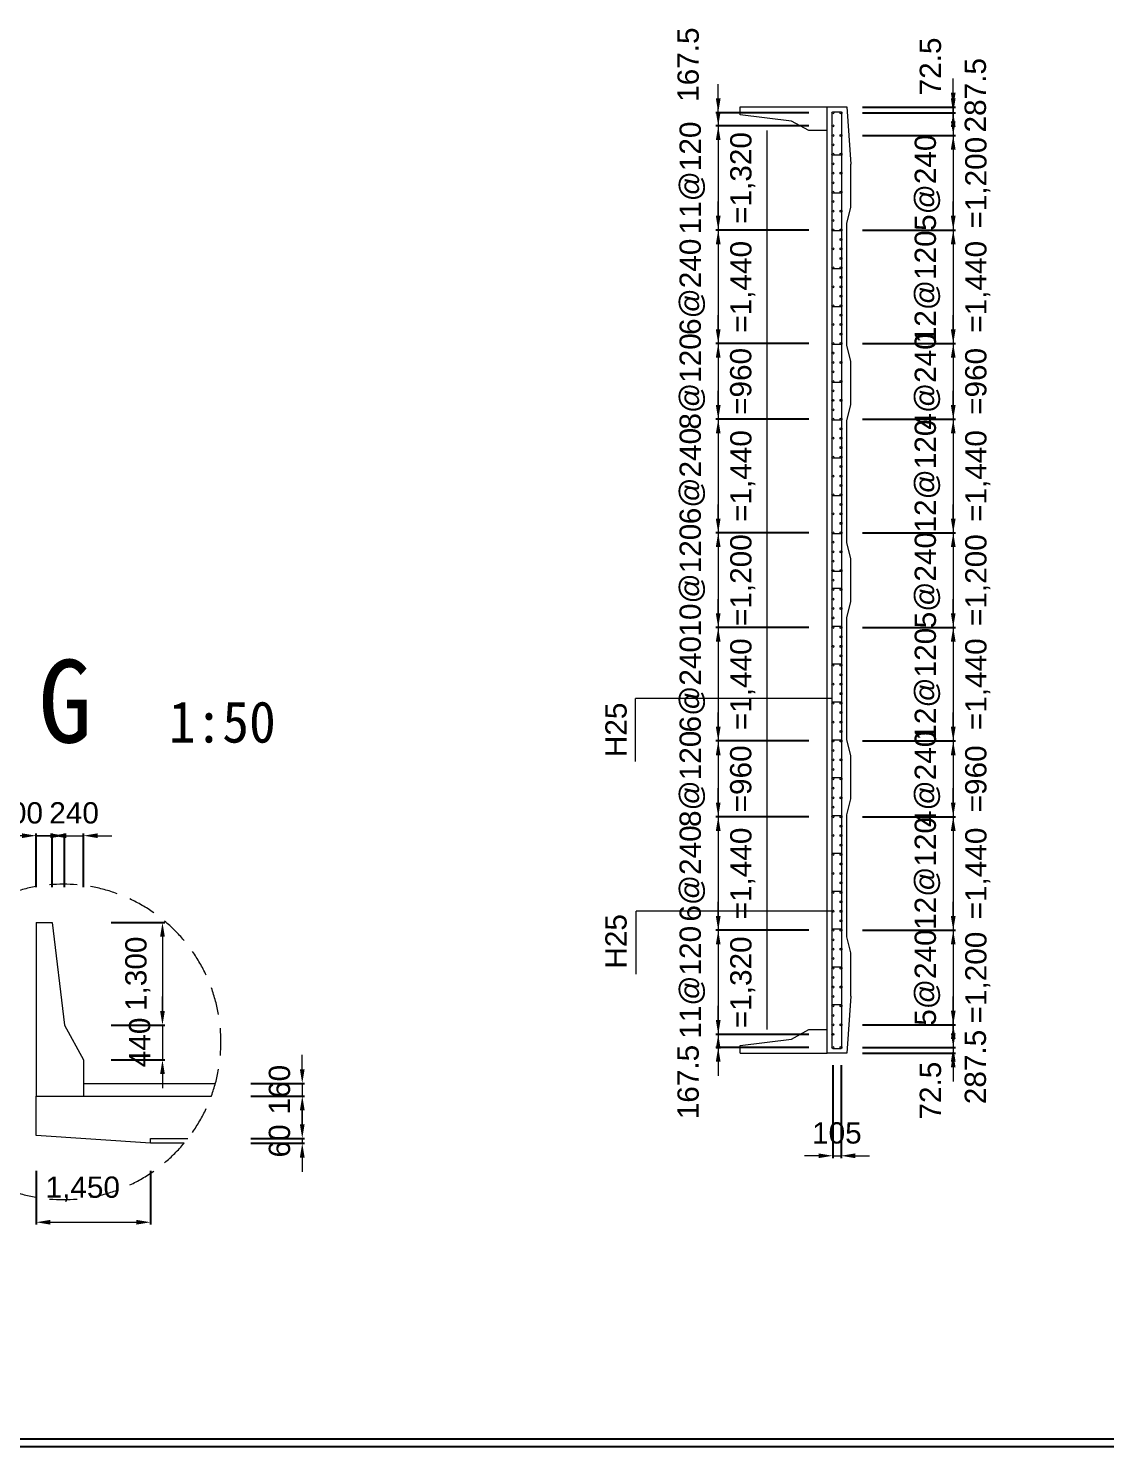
# Model space of a CAD drawing. Header units: metres. Extents: x 674733 to 752233, y -201459 to -147459.
# Drawn here: x 699027 to 712691, y -201459 to -183473 of the extents above; entities that cross this region are included whole.
import ezdxf
from ezdxf.enums import TextEntityAlignment as Align

# ---------------------------------------------------------------- set-up
doc = ezdxf.new("R2010")
doc.units = ezdxf.units.M
doc.header["$MEASUREMENT"] = 0
doc.layers.get('Defpoints').update_dxf_attribs({"lineweight": 0})
for name, color, linetype, lineweight in [('A-DIM01', 1, 'Continuous', 0), ('Concrete', 4, 'Continuous', 0), ('Dimension Line', 2, 'Continuous', 0), ('L3', 6, 'Continuous', 0), ('Steel Girder', 6, 'Continuous', 0), ('Text', 3, 'Continuous', 0)]:
    doc.layers.add(name, color=color, linetype=linetype, lineweight=lineweight)
doc.styles.get("Standard").update_dxf_attribs({"font": '', "height": 5})
doc.styles.add('style2', font='arial.ttf')
doc.styles.add('돋움', font='')
doc.styles.get('Standard').set_extended_font_data('GulimChe')
doc.styles.get('돋움').set_extended_font_data('Dotum')
doc.dimstyles.new('DIM01', dxfattribs={"dimtxt": 3.5, "dimasz": 0.8, "dimexe": 2, "dimexo": 10, "dimgap": 1.25, "dimtad": 1, "dimdec": 0, "dimzin": 0, "dimtxsty": '돋움', "dimcen": 0.09, "dimclrd": 1, "dimclre": 1, "dimclrt": 256, "dimadec": 0, "dimazin": 0, "dimtfac": 0.072, "dimtdec": 0, "dimtix": 1, "dimtmove": 2, "dimatfit": 3, "dimfxl": 1, "dimtolj": 1, "dimtzin": 0, "dimlwd": -1, "dimarcsym": 0})

# ---------------------------------------------------------------- blocks, each defined once
blk = doc.blocks.new('*U125')
at = {"layer": 'Dimension Line'}
for start, end in [(90, 95), (85, 90), (115, 120), (105, 110), (100, 105), (75, 80), (70, 75), (60, 65), (120, 125), (55, 60), (130, 135), (45, 50), (135, 140), (40, 45), (145, 150), (30, 35), (150, 155), (25, 30), (160, 165), (15, 20), (165, 170), (10, 15), (175, 180), (0, 5), (0, 5), (180, 185), (355, 0), (190, 195), (345, 350), (195, 200), (340, 345), (205, 210), (330, 335), (210, 215), (325, 330), (220, 225), (225, 230), (310, 315), (315, 320), (235, 240), (240, 245), (295, 300), (300, 305), (250, 255), (255, 260), (280, 285), (285, 290), (265, 270), (270, 275)]:
    blk.add_arc((0, 0, 0), 500, start, end, dxfattribs=at)
blk = doc.blocks.new('*D330')
at = {"layer": 'A-DIM01', "color": 1}
for p, q in [((707777, -184362), (707777, -184182)), ((707777, -184542), (707777, -184710)), ((707777, -184890), (707777, -185070))]:
    blk.add_line(p, q, dxfattribs=at)
at = {"layer": 'A-DIM01', "color": 1, "lineweight": -2}
for p, q in [((708927, -184542), (707747, -184542)), ((708927, -184710), (707747, -184710))]:
    blk.add_line(p, q, dxfattribs=at)
at = {"layer": 'A-DIM01', "color": 1}
for points in [[(707747, -184362), (707807, -184362), (707777, -184542)], [(707747, -184890), (707807, -184890), (707777, -184710)]]:
    blk.add_solid(points, dxfattribs=at)
at = {"layer": 'Defpoints', "color": 0}
for p in [(707777, -184710), (709077, -184542), (709077, -184710)]:
    blk.add_point(p, dxfattribs=at)
at = {"layer": 'A-DIM01', "color": 7, "insert": (707397, -183933), "char_height": 270, "attachment_point": 5, "rotation": 90, "style": 'style2'}
blk.add_mtext('\\A1;167.5', dxfattribs=at)
blk = doc.blocks.new('*D332')
at = {"layer": 'A-DIM01', "color": 1}
for p, q in [((707777, -184530), (707777, -184350)), ((707777, -184710), (707777, -186030)), ((707777, -186210), (707777, -186390))]:
    blk.add_line(p, q, dxfattribs=at)
at = {"layer": 'A-DIM01', "color": 1, "lineweight": -2}
for p, q in [((708927, -184710), (707747, -184710)), ((708927, -186030), (707747, -186030))]:
    blk.add_line(p, q, dxfattribs=at)
at = {"layer": 'A-DIM01', "color": 1}
for points in [[(707747, -184530), (707807, -184530), (707777, -184710)], [(707747, -186210), (707807, -186210), (707777, -186030)]]:
    blk.add_solid(points, dxfattribs=at)
at = {"layer": 'Defpoints', "color": 0}
for p in [(709077, -184710), (707777, -186030), (709077, -186030)]:
    blk.add_point(p, dxfattribs=at)
at = {"layer": 'A-DIM01', "color": 7, "char_height": 270, "attachment_point": 5, "rotation": 90, "style": 'style2'}
for s, insert in [('\\A1;11@120', (707449, -185370)), ('\\A1;=1,320', (708089, -185370))]:
    blk.add_mtext(s, dxfattribs=dict(at, insert=insert))
blk = doc.blocks.new('*D334')
at = {"layer": 'A-DIM01', "color": 1}
for p, q in [((707777, -185850), (707777, -185670)), ((707777, -186030), (707777, -187470)), ((707777, -187650), (707777, -187830))]:
    blk.add_line(p, q, dxfattribs=at)
at = {"layer": 'A-DIM01', "color": 1, "lineweight": -2}
for p, q in [((708927, -186030), (707747, -186030)), ((708927, -187470), (707747, -187470))]:
    blk.add_line(p, q, dxfattribs=at)
at = {"layer": 'A-DIM01', "color": 1}
for points in [[(707747, -185850), (707807, -185850), (707777, -186030)], [(707747, -187650), (707807, -187650), (707777, -187470)]]:
    blk.add_solid(points, dxfattribs=at)
at = {"layer": 'Defpoints', "color": 0}
for p in [(709077, -186030), (707777, -187470), (709077, -187470)]:
    blk.add_point(p, dxfattribs=at)
at = {"layer": 'A-DIM01', "color": 7, "char_height": 270, "attachment_point": 5, "rotation": 90, "style": 'style2'}
for s, insert in [('\\A1;6@240', (707449, -186750)), ('\\A1;=1,440', (708089, -186750))]:
    blk.add_mtext(s, dxfattribs=dict(at, insert=insert))
blk = doc.blocks.new('*D336')
at = {"layer": 'A-DIM01', "color": 1}
for p, q in [((707777, -187290), (707777, -187110)), ((707777, -187470), (707777, -188430)), ((707777, -188610), (707777, -188790))]:
    blk.add_line(p, q, dxfattribs=at)
at = {"layer": 'A-DIM01', "color": 1, "lineweight": -2}
for p, q in [((708927, -187470), (707747, -187470)), ((708927, -188430), (707747, -188430))]:
    blk.add_line(p, q, dxfattribs=at)
at = {"layer": 'A-DIM01', "color": 1}
for points in [[(707747, -187290), (707807, -187290), (707777, -187470)], [(707747, -188610), (707807, -188610), (707777, -188430)]]:
    blk.add_solid(points, dxfattribs=at)
at = {"layer": 'Defpoints', "color": 0}
for p in [(709077, -187470), (707777, -188430), (709077, -188430)]:
    blk.add_point(p, dxfattribs=at)
at = {"layer": 'A-DIM01', "color": 7, "char_height": 270, "attachment_point": 5, "rotation": 90, "style": 'style2'}
for s, insert in [('\\A1;8@120', (707449, -187950)), ('\\A1;=960', (708064, -187950))]:
    blk.add_mtext(s, dxfattribs=dict(at, insert=insert))
blk = doc.blocks.new('*D338')
at = {"layer": 'A-DIM01', "color": 1}
for p, q in [((707777, -188250), (707777, -188070)), ((707777, -188430), (707777, -189870)), ((707777, -190050), (707777, -190230))]:
    blk.add_line(p, q, dxfattribs=at)
at = {"layer": 'A-DIM01', "color": 1, "lineweight": -2}
for p, q in [((708927, -188430), (707747, -188430)), ((708927, -189870), (707747, -189870))]:
    blk.add_line(p, q, dxfattribs=at)
at = {"layer": 'A-DIM01', "color": 1}
for points in [[(707747, -188250), (707807, -188250), (707777, -188430)], [(707747, -190050), (707807, -190050), (707777, -189870)]]:
    blk.add_solid(points, dxfattribs=at)
at = {"layer": 'Defpoints', "color": 0}
for p in [(709077, -188430), (707777, -189870), (709077, -189870)]:
    blk.add_point(p, dxfattribs=at)
at = {"layer": 'A-DIM01', "color": 7, "char_height": 270, "attachment_point": 5, "rotation": 90, "style": 'style2'}
for s, insert in [('\\A1;6@240', (707449, -189150)), ('\\A1;=1,440', (708089, -189150))]:
    blk.add_mtext(s, dxfattribs=dict(at, insert=insert))
blk = doc.blocks.new('*D340')
at = {"layer": 'A-DIM01', "color": 1}
for p, q in [((707777, -189690), (707777, -189510)), ((707777, -189870), (707777, -191070)), ((707777, -191250), (707777, -191430))]:
    blk.add_line(p, q, dxfattribs=at)
at = {"layer": 'A-DIM01', "color": 1, "lineweight": -2}
for p, q in [((708927, -189870), (707747, -189870)), ((708927, -191070), (707747, -191070))]:
    blk.add_line(p, q, dxfattribs=at)
at = {"layer": 'A-DIM01', "color": 1}
for points in [[(707747, -189690), (707807, -189690), (707777, -189870)], [(707747, -191250), (707807, -191250), (707777, -191070)]]:
    blk.add_solid(points, dxfattribs=at)
at = {"layer": 'Defpoints', "color": 0}
for p in [(709077, -189870), (707777, -191070), (709077, -191070)]:
    blk.add_point(p, dxfattribs=at)
at = {"layer": 'A-DIM01', "color": 7, "char_height": 270, "attachment_point": 5, "rotation": 90, "style": 'style2'}
for s, insert in [('\\A1;10@120', (707449, -190470)), ('\\A1;=1,200', (708089, -190470))]:
    blk.add_mtext(s, dxfattribs=dict(at, insert=insert))
blk = doc.blocks.new('*D342')
at = {"layer": 'A-DIM01', "color": 1}
for p, q in [((707777, -190890), (707777, -190710)), ((707777, -191070), (707777, -192510)), ((707777, -192690), (707777, -192870))]:
    blk.add_line(p, q, dxfattribs=at)
at = {"layer": 'A-DIM01', "color": 1, "lineweight": -2}
for p, q in [((708927, -191070), (707747, -191070)), ((708927, -192510), (707747, -192510))]:
    blk.add_line(p, q, dxfattribs=at)
at = {"layer": 'A-DIM01', "color": 1}
for points in [[(707747, -190890), (707807, -190890), (707777, -191070)], [(707747, -192690), (707807, -192690), (707777, -192510)]]:
    blk.add_solid(points, dxfattribs=at)
at = {"layer": 'Defpoints', "color": 0}
for p in [(709077, -191070), (707777, -192510), (709077, -192510)]:
    blk.add_point(p, dxfattribs=at)
at = {"layer": 'A-DIM01', "color": 7, "char_height": 270, "attachment_point": 5, "rotation": 90, "style": 'style2'}
for s, insert in [('\\A1;6@240', (707449, -191790)), ('\\A1;=1,440', (708089, -191790))]:
    blk.add_mtext(s, dxfattribs=dict(at, insert=insert))
blk = doc.blocks.new('*D344')
at = {"layer": 'A-DIM01', "color": 1}
for p, q in [((707777, -192330), (707777, -192150)), ((707777, -192510), (707777, -193470)), ((707777, -193650), (707777, -193830))]:
    blk.add_line(p, q, dxfattribs=at)
at = {"layer": 'A-DIM01', "color": 1, "lineweight": -2}
for p, q in [((708927, -192510), (707747, -192510)), ((708927, -193470), (707747, -193470))]:
    blk.add_line(p, q, dxfattribs=at)
at = {"layer": 'A-DIM01', "color": 1}
for points in [[(707747, -192330), (707807, -192330), (707777, -192510)], [(707747, -193650), (707807, -193650), (707777, -193470)]]:
    blk.add_solid(points, dxfattribs=at)
at = {"layer": 'Defpoints', "color": 0}
for p in [(709077, -192510), (707777, -193470), (709077, -193470)]:
    blk.add_point(p, dxfattribs=at)
at = {"layer": 'A-DIM01', "color": 7, "char_height": 270, "attachment_point": 5, "rotation": 90, "style": 'style2'}
for s, insert in [('\\A1;8@120', (707449, -192990)), ('\\A1;=960', (708064, -192990))]:
    blk.add_mtext(s, dxfattribs=dict(at, insert=insert))
blk = doc.blocks.new('*D346')
at = {"layer": 'A-DIM01', "color": 1}
for p, q in [((707777, -193290), (707777, -193110)), ((707777, -193470), (707777, -194910)), ((707777, -195090), (707777, -195270))]:
    blk.add_line(p, q, dxfattribs=at)
at = {"layer": 'A-DIM01', "color": 1, "lineweight": -2}
for p, q in [((708927, -193470), (707747, -193470)), ((708927, -194910), (707747, -194910))]:
    blk.add_line(p, q, dxfattribs=at)
at = {"layer": 'A-DIM01', "color": 1}
for points in [[(707747, -193290), (707807, -193290), (707777, -193470)], [(707747, -195090), (707807, -195090), (707777, -194910)]]:
    blk.add_solid(points, dxfattribs=at)
at = {"layer": 'Defpoints', "color": 0}
for p in [(709077, -193470), (707777, -194910), (709077, -194910)]:
    blk.add_point(p, dxfattribs=at)
at = {"layer": 'A-DIM01', "color": 7, "char_height": 270, "attachment_point": 5, "rotation": 90, "style": 'style2'}
for s, insert in [('\\A1;6@240', (707449, -194190)), ('\\A1;=1,440', (708089, -194190))]:
    blk.add_mtext(s, dxfattribs=dict(at, insert=insert))
blk = doc.blocks.new('*D348')
at = {"layer": 'A-DIM01', "color": 1}
for p, q in [((707777, -194730), (707777, -194550)), ((707777, -194910), (707777, -196230)), ((707777, -196410), (707777, -196590))]:
    blk.add_line(p, q, dxfattribs=at)
at = {"layer": 'A-DIM01', "color": 1, "lineweight": -2}
for p, q in [((708927, -194910), (707747, -194910)), ((708927, -196230), (707747, -196230))]:
    blk.add_line(p, q, dxfattribs=at)
at = {"layer": 'A-DIM01', "color": 1}
for points in [[(707747, -194730), (707807, -194730), (707777, -194910)], [(707747, -196410), (707807, -196410), (707777, -196230)]]:
    blk.add_solid(points, dxfattribs=at)
at = {"layer": 'Defpoints', "color": 0}
for p in [(709077, -194910), (707777, -196230), (709077, -196230)]:
    blk.add_point(p, dxfattribs=at)
at = {"layer": 'A-DIM01', "color": 7, "char_height": 270, "attachment_point": 5, "rotation": 90, "style": 'style2'}
for s, insert in [('\\A1;11@120', (707449, -195570)), ('\\A1;=1,320', (708089, -195570))]:
    blk.add_mtext(s, dxfattribs=dict(at, insert=insert))
blk = doc.blocks.new('*D350')
at = {"layer": 'A-DIM01', "color": 1}
for p, q in [((707777, -196050), (707777, -195870)), ((707777, -196230), (707777, -196397)), ((707777, -196577), (707777, -196757))]:
    blk.add_line(p, q, dxfattribs=at)
at = {"layer": 'A-DIM01', "color": 1, "lineweight": -2}
for p, q in [((708927, -196230), (707747, -196230)), ((708927, -196397), (707747, -196397))]:
    blk.add_line(p, q, dxfattribs=at)
at = {"layer": 'A-DIM01', "color": 1}
for points in [[(707747, -196050), (707807, -196050), (707777, -196230)], [(707747, -196577), (707807, -196577), (707777, -196397)]]:
    blk.add_solid(points, dxfattribs=at)
at = {"layer": 'Defpoints', "color": 0}
for p in [(707777, -196397), (709077, -196230), (709077, -196397)]:
    blk.add_point(p, dxfattribs=at)
at = {"layer": 'A-DIM01', "color": 7, "insert": (707397, -196835), "char_height": 270, "attachment_point": 5, "rotation": 90, "style": 'style2'}
blk.add_mtext('\\A1;167.5', dxfattribs=at)
blk = doc.blocks.new('*D352')
at = {"layer": 'A-DIM01', "color": 1, "lineweight": -2}
for p, q in [((709230, -196620), (709230, -197800)), ((709335, -196620), (709335, -197800))]:
    blk.add_line(p, q, dxfattribs=at)
at = {"layer": 'A-DIM01', "color": 1}
for p, q in [((709050, -197770), (708870, -197770)), ((709230, -197770), (709335, -197770)), ((709515, -197770), (709695, -197770))]:
    blk.add_line(p, q, dxfattribs=at)
for points in [[(709050, -197740), (709050, -197800), (709230, -197770)], [(709515, -197740), (709515, -197800), (709335, -197770)]]:
    blk.add_solid(points, dxfattribs=at)
at = {"layer": 'Defpoints', "color": 0}
for p in [(709230, -196470), (709335, -196470), (709335, -197770)]:
    blk.add_point(p, dxfattribs=at)
at = {"layer": 'A-DIM01', "color": 7, "insert": (709282, -197482), "char_height": 270, "attachment_point": 5, "style": 'style2'}
blk.add_mtext('\\A1;105', dxfattribs=at)
blk = doc.blocks.new('*D354')
at = {"layer": 'A-DIM01', "color": 1}
for p, q in [((710758, -184290), (710758, -184110)), ((710758, -184470), (710758, -184542)), ((710758, -184722), (710758, -184902))]:
    blk.add_line(p, q, dxfattribs=at)
at = {"layer": 'A-DIM01', "color": 1, "lineweight": -2}
for p, q in [((709607, -184470), (710788, -184470)), ((709607, -184542), (710788, -184542))]:
    blk.add_line(p, q, dxfattribs=at)
at = {"layer": 'A-DIM01', "color": 1}
for points in [[(710728, -184290), (710788, -184290), (710758, -184470)], [(710728, -184722), (710788, -184722), (710758, -184542)]]:
    blk.add_solid(points, dxfattribs=at)
at = {"layer": 'Defpoints', "color": 0}
for p in [(709457, -184470), (709457, -184542), (710758, -184542)]:
    blk.add_point(p, dxfattribs=at)
at = {"layer": 'A-DIM01', "color": 7, "insert": (710470, -183956), "char_height": 270, "attachment_point": 5, "rotation": 90, "style": 'style2'}
blk.add_mtext('\\A1;72.5', dxfattribs=at)
blk = doc.blocks.new('*D356')
at = {"layer": 'A-DIM01', "color": 1}
for p, q in [((710758, -184362), (710758, -184182)), ((710758, -184542), (710758, -184830)), ((710758, -185010), (710758, -185190))]:
    blk.add_line(p, q, dxfattribs=at)
at = {"layer": 'A-DIM01', "color": 1, "lineweight": -2}
for p, q in [((709607, -184542), (710788, -184542)), ((709607, -184830), (710788, -184830))]:
    blk.add_line(p, q, dxfattribs=at)
at = {"layer": 'A-DIM01', "color": 1}
for points in [[(710728, -184362), (710788, -184362), (710758, -184542)], [(710728, -185010), (710788, -185010), (710758, -184830)]]:
    blk.add_solid(points, dxfattribs=at)
at = {"layer": 'Defpoints', "color": 0}
for p in [(709457, -184542), (709457, -184830), (710758, -184830)]:
    blk.add_point(p, dxfattribs=at)
at = {"layer": 'A-DIM01', "color": 7, "insert": (711040, -184321), "char_height": 270, "attachment_point": 5, "rotation": 90, "style": 'style2'}
blk.add_mtext('\\A1;287.5', dxfattribs=at)
blk = doc.blocks.new('*D358')
at = {"layer": 'A-DIM01', "color": 1}
for p, q in [((710758, -184650), (710758, -184470)), ((710758, -184830), (710758, -186030)), ((710758, -186210), (710758, -186390))]:
    blk.add_line(p, q, dxfattribs=at)
at = {"layer": 'A-DIM01', "color": 1, "lineweight": -2}
for p, q in [((709607, -184830), (710788, -184830)), ((709607, -186030), (710788, -186030))]:
    blk.add_line(p, q, dxfattribs=at)
at = {"layer": 'A-DIM01', "color": 1}
for points in [[(710728, -184650), (710788, -184650), (710758, -184830)], [(710728, -186210), (710788, -186210), (710758, -186030)]]:
    blk.add_solid(points, dxfattribs=at)
at = {"layer": 'Defpoints', "color": 0}
for p in [(709457, -184830), (709457, -186030), (710758, -186030)]:
    blk.add_point(p, dxfattribs=at)
at = {"layer": 'A-DIM01', "color": 7, "char_height": 270, "attachment_point": 5, "rotation": 90, "style": 'style2'}
for s, insert in [('\\A1;5@240', (710431, -185430)), ('\\A1;=1,200', (711070, -185430))]:
    blk.add_mtext(s, dxfattribs=dict(at, insert=insert))
blk = doc.blocks.new('*D360')
at = {"layer": 'A-DIM01', "color": 1}
for p, q in [((710758, -185850), (710758, -185670)), ((710758, -186030), (710758, -187470)), ((710758, -187650), (710758, -187830))]:
    blk.add_line(p, q, dxfattribs=at)
at = {"layer": 'A-DIM01', "color": 1, "lineweight": -2}
for p, q in [((709607, -186030), (710788, -186030)), ((709607, -187470), (710788, -187470))]:
    blk.add_line(p, q, dxfattribs=at)
at = {"layer": 'A-DIM01', "color": 1}
for points in [[(710728, -185850), (710788, -185850), (710758, -186030)], [(710728, -187650), (710788, -187650), (710758, -187470)]]:
    blk.add_solid(points, dxfattribs=at)
at = {"layer": 'Defpoints', "color": 0}
for p in [(709457, -186030), (709457, -187470), (710758, -187470)]:
    blk.add_point(p, dxfattribs=at)
at = {"layer": 'A-DIM01', "color": 7, "char_height": 270, "attachment_point": 5, "rotation": 90, "style": 'style2'}
for s, insert in [('\\A1;12@120', (710431, -186750)), ('\\A1;=1,440', (711070, -186750))]:
    blk.add_mtext(s, dxfattribs=dict(at, insert=insert))
blk = doc.blocks.new('*D362')
at = {"layer": 'A-DIM01', "color": 1}
for p, q in [((710758, -187290), (710758, -187110)), ((710758, -187470), (710758, -188430)), ((710758, -188610), (710758, -188790))]:
    blk.add_line(p, q, dxfattribs=at)
at = {"layer": 'A-DIM01', "color": 1, "lineweight": -2}
for p, q in [((709607, -187470), (710788, -187470)), ((709607, -188430), (710788, -188430))]:
    blk.add_line(p, q, dxfattribs=at)
at = {"layer": 'A-DIM01', "color": 1}
for points in [[(710728, -187290), (710788, -187290), (710758, -187470)], [(710728, -188610), (710788, -188610), (710758, -188430)]]:
    blk.add_solid(points, dxfattribs=at)
at = {"layer": 'Defpoints', "color": 0}
for p in [(709457, -187470), (709457, -188430), (710758, -188430)]:
    blk.add_point(p, dxfattribs=at)
at = {"layer": 'A-DIM01', "color": 7, "char_height": 270, "attachment_point": 5, "rotation": 90, "style": 'style2'}
for s, insert in [('\\A1;4@240', (710431, -187950)), ('\\A1;=960', (711046, -187950))]:
    blk.add_mtext(s, dxfattribs=dict(at, insert=insert))
blk = doc.blocks.new('*D364')
at = {"layer": 'A-DIM01', "color": 1}
for p, q in [((710758, -188250), (710758, -188070)), ((710758, -188430), (710758, -189870)), ((710758, -190050), (710758, -190230))]:
    blk.add_line(p, q, dxfattribs=at)
at = {"layer": 'A-DIM01', "color": 1, "lineweight": -2}
for p, q in [((709607, -188430), (710788, -188430)), ((709607, -189870), (710788, -189870))]:
    blk.add_line(p, q, dxfattribs=at)
at = {"layer": 'A-DIM01', "color": 1}
for points in [[(710728, -188250), (710788, -188250), (710758, -188430)], [(710728, -190050), (710788, -190050), (710758, -189870)]]:
    blk.add_solid(points, dxfattribs=at)
at = {"layer": 'Defpoints', "color": 0}
for p in [(709457, -188430), (709457, -189870), (710758, -189870)]:
    blk.add_point(p, dxfattribs=at)
at = {"layer": 'A-DIM01', "color": 7, "char_height": 270, "attachment_point": 5, "rotation": 90, "style": 'style2'}
for s, insert in [('\\A1;12@120', (710431, -189150)), ('\\A1;=1,440', (711070, -189150))]:
    blk.add_mtext(s, dxfattribs=dict(at, insert=insert))
blk = doc.blocks.new('*D366')
at = {"layer": 'A-DIM01', "color": 1}
for p, q in [((710758, -189690), (710758, -189510)), ((710758, -189870), (710758, -191070)), ((710758, -191250), (710758, -191430))]:
    blk.add_line(p, q, dxfattribs=at)
at = {"layer": 'A-DIM01', "color": 1, "lineweight": -2}
for p, q in [((709607, -189870), (710788, -189870)), ((709607, -191070), (710788, -191070))]:
    blk.add_line(p, q, dxfattribs=at)
at = {"layer": 'A-DIM01', "color": 1}
for points in [[(710728, -189690), (710788, -189690), (710758, -189870)], [(710728, -191250), (710788, -191250), (710758, -191070)]]:
    blk.add_solid(points, dxfattribs=at)
at = {"layer": 'Defpoints', "color": 0}
for p in [(709457, -189870), (709457, -191070), (710758, -191070)]:
    blk.add_point(p, dxfattribs=at)
at = {"layer": 'A-DIM01', "color": 7, "char_height": 270, "attachment_point": 5, "rotation": 90, "style": 'style2'}
for s, insert in [('\\A1;5@240', (710431, -190470)), ('\\A1;=1,200', (711070, -190470))]:
    blk.add_mtext(s, dxfattribs=dict(at, insert=insert))
blk = doc.blocks.new('*D368')
at = {"layer": 'A-DIM01', "color": 1}
for p, q in [((710758, -190890), (710758, -190710)), ((710758, -191070), (710758, -192510)), ((710758, -192690), (710758, -192870))]:
    blk.add_line(p, q, dxfattribs=at)
at = {"layer": 'A-DIM01', "color": 1, "lineweight": -2}
for p, q in [((709607, -191070), (710788, -191070)), ((709607, -192510), (710788, -192510))]:
    blk.add_line(p, q, dxfattribs=at)
at = {"layer": 'A-DIM01', "color": 1}
for points in [[(710728, -190890), (710788, -190890), (710758, -191070)], [(710728, -192690), (710788, -192690), (710758, -192510)]]:
    blk.add_solid(points, dxfattribs=at)
at = {"layer": 'Defpoints', "color": 0}
for p in [(709457, -191070), (709457, -192510), (710758, -192510)]:
    blk.add_point(p, dxfattribs=at)
at = {"layer": 'A-DIM01', "color": 7, "char_height": 270, "attachment_point": 5, "rotation": 90, "style": 'style2'}
for s, insert in [('\\A1;12@120', (710431, -191790)), ('\\A1;=1,440', (711070, -191790))]:
    blk.add_mtext(s, dxfattribs=dict(at, insert=insert))
blk = doc.blocks.new('*D370')
at = {"layer": 'A-DIM01', "color": 1}
for p, q in [((710758, -192330), (710758, -192150)), ((710758, -192510), (710758, -193470)), ((710758, -193650), (710758, -193830))]:
    blk.add_line(p, q, dxfattribs=at)
at = {"layer": 'A-DIM01', "color": 1, "lineweight": -2}
for p, q in [((709607, -192510), (710788, -192510)), ((709607, -193470), (710788, -193470))]:
    blk.add_line(p, q, dxfattribs=at)
at = {"layer": 'A-DIM01', "color": 1}
for points in [[(710728, -192330), (710788, -192330), (710758, -192510)], [(710728, -193650), (710788, -193650), (710758, -193470)]]:
    blk.add_solid(points, dxfattribs=at)
at = {"layer": 'Defpoints', "color": 0}
for p in [(709457, -192510), (709457, -193470), (710758, -193470)]:
    blk.add_point(p, dxfattribs=at)
at = {"layer": 'A-DIM01', "color": 7, "char_height": 270, "attachment_point": 5, "rotation": 90, "style": 'style2'}
for s, insert in [('\\A1;4@240', (710431, -192990)), ('\\A1;=960', (711046, -192990))]:
    blk.add_mtext(s, dxfattribs=dict(at, insert=insert))
blk = doc.blocks.new('*D372')
at = {"layer": 'A-DIM01', "color": 1}
for p, q in [((710758, -193290), (710758, -193110)), ((710758, -193470), (710758, -194910)), ((710758, -195090), (710758, -195270))]:
    blk.add_line(p, q, dxfattribs=at)
at = {"layer": 'A-DIM01', "color": 1, "lineweight": -2}
for p, q in [((709607, -193470), (710788, -193470)), ((709607, -194910), (710788, -194910))]:
    blk.add_line(p, q, dxfattribs=at)
at = {"layer": 'A-DIM01', "color": 1}
for points in [[(710728, -193290), (710788, -193290), (710758, -193470)], [(710728, -195090), (710788, -195090), (710758, -194910)]]:
    blk.add_solid(points, dxfattribs=at)
at = {"layer": 'Defpoints', "color": 0}
for p in [(709457, -193470), (709457, -194910), (710758, -194910)]:
    blk.add_point(p, dxfattribs=at)
at = {"layer": 'A-DIM01', "color": 7, "char_height": 270, "attachment_point": 5, "rotation": 90, "style": 'style2'}
for s, insert in [('\\A1;12@120', (710431, -194190)), ('\\A1;=1,440', (711070, -194190))]:
    blk.add_mtext(s, dxfattribs=dict(at, insert=insert))
blk = doc.blocks.new('*D374')
at = {"layer": 'A-DIM01', "color": 1}
for p, q in [((710758, -194730), (710758, -194550)), ((710758, -194910), (710758, -196110)), ((710758, -196290), (710758, -196470))]:
    blk.add_line(p, q, dxfattribs=at)
at = {"layer": 'A-DIM01', "color": 1, "lineweight": -2}
for p, q in [((709607, -194910), (710788, -194910)), ((709607, -196110), (710788, -196110))]:
    blk.add_line(p, q, dxfattribs=at)
at = {"layer": 'A-DIM01', "color": 1}
for points in [[(710728, -194730), (710788, -194730), (710758, -194910)], [(710728, -196290), (710788, -196290), (710758, -196110)]]:
    blk.add_solid(points, dxfattribs=at)
at = {"layer": 'Defpoints', "color": 0}
for p in [(709457, -194910), (709457, -196110), (710758, -196110)]:
    blk.add_point(p, dxfattribs=at)
at = {"layer": 'A-DIM01', "color": 7, "char_height": 270, "attachment_point": 5, "rotation": 90, "style": 'style2'}
for s, insert in [('\\A1;5@240', (710431, -195510)), ('\\A1;=1,200', (711070, -195510))]:
    blk.add_mtext(s, dxfattribs=dict(at, insert=insert))
blk = doc.blocks.new('*D376')
at = {"layer": 'A-DIM01', "color": 1}
for p, q in [((710758, -195930), (710758, -195750)), ((710758, -196110), (710758, -196397)), ((710758, -196577), (710758, -196757))]:
    blk.add_line(p, q, dxfattribs=at)
at = {"layer": 'A-DIM01', "color": 1, "lineweight": -2}
for p, q in [((709607, -196110), (710788, -196110)), ((709607, -196397), (710788, -196397))]:
    blk.add_line(p, q, dxfattribs=at)
at = {"layer": 'A-DIM01', "color": 1}
for points in [[(710728, -195930), (710788, -195930), (710758, -196110)], [(710728, -196577), (710788, -196577), (710758, -196397)]]:
    blk.add_solid(points, dxfattribs=at)
at = {"layer": 'Defpoints', "color": 0}
for p in [(709457, -196110), (709457, -196397), (710758, -196397)]:
    blk.add_point(p, dxfattribs=at)
at = {"layer": 'A-DIM01', "color": 7, "insert": (711040, -196644), "char_height": 270, "attachment_point": 5, "rotation": 90, "style": 'style2'}
blk.add_mtext('\\A1;287.5', dxfattribs=at)
blk = doc.blocks.new('*D378')
at = {"layer": 'A-DIM01', "color": 1}
for p, q in [((710758, -196217), (710758, -196037)), ((710758, -196397), (710758, -196470)), ((710758, -196650), (710758, -196830))]:
    blk.add_line(p, q, dxfattribs=at)
at = {"layer": 'A-DIM01', "color": 1, "lineweight": -2}
for p, q in [((709607, -196397), (710788, -196397)), ((709607, -196470), (710788, -196470))]:
    blk.add_line(p, q, dxfattribs=at)
at = {"layer": 'A-DIM01', "color": 1}
for points in [[(710728, -196217), (710788, -196217), (710758, -196397)], [(710728, -196650), (710788, -196650), (710758, -196470)]]:
    blk.add_solid(points, dxfattribs=at)
at = {"layer": 'Defpoints', "color": 0}
for p in [(709457, -196397), (709457, -196470), (710758, -196470)]:
    blk.add_point(p, dxfattribs=at)
at = {"layer": 'A-DIM01', "color": 7, "insert": (710470, -196944), "char_height": 270, "attachment_point": 5, "rotation": 90, "style": 'style2'}
blk.add_mtext('\\A1;72.5', dxfattribs=at)
blk = doc.blocks.new('*D438')
at = {"layer": 'A-DIM01', "color": 1, "lineweight": -2}
for p, q in [((699127, -194362), (699127, -193681)), ((699327, -194362), (699327, -193681))]:
    blk.add_line(p, q, dxfattribs=at)
at = {"layer": 'A-DIM01', "color": 1}
for p, q in [((698947, -193711), (698767, -193711)), ((699127, -193711), (699327, -193711)), ((699507, -193711), (699687, -193711))]:
    blk.add_line(p, q, dxfattribs=at)
for points in [[(698947, -193681), (698947, -193741), (699127, -193711)], [(699507, -193681), (699507, -193741), (699327, -193711)]]:
    blk.add_solid(points, dxfattribs=at)
at = {"layer": 'Defpoints', "color": 0}
for p in [(699327, -193711), (699127, -194512), (699327, -194512)]:
    blk.add_point(p, dxfattribs=at)
at = {"layer": 'A-DIM01', "color": 7, "insert": (698898, -193423), "char_height": 270, "attachment_point": 5, "style": 'style2'}
blk.add_mtext('\\A1;200', dxfattribs=at)
blk = doc.blocks.new('*D440')
at = {"layer": 'A-DIM01', "color": 1, "lineweight": -2}
for p, q in [((699487, -194362), (699487, -193681)), ((699727, -194362), (699727, -193681))]:
    blk.add_line(p, q, dxfattribs=at)
at = {"layer": 'A-DIM01', "color": 1}
for p, q in [((699307, -193711), (699127, -193711)), ((699487, -193711), (699727, -193711)), ((699907, -193711), (700087, -193711))]:
    blk.add_line(p, q, dxfattribs=at)
for points in [[(699307, -193681), (699307, -193741), (699487, -193711)], [(699907, -193681), (699907, -193741), (699727, -193711)]]:
    blk.add_solid(points, dxfattribs=at)
at = {"layer": 'Defpoints', "color": 0}
for p in [(699727, -193711), (699487, -194512), (699727, -194512)]:
    blk.add_point(p, dxfattribs=at)
at = {"layer": 'A-DIM01', "color": 7, "insert": (699607, -193423), "char_height": 270, "attachment_point": 5, "style": 'style2'}
blk.add_mtext('\\A1;240', dxfattribs=at)
blk = doc.blocks.new('*D442')
at = {"layer": 'A-DIM01', "color": 1, "lineweight": -2}
for p, q in [((700077, -194812), (700758, -194812)), ((700077, -196112), (700758, -196112))]:
    blk.add_line(p, q, dxfattribs=at)
at = {"layer": 'A-DIM01', "color": 1}
blk.add_line((700728, -194992), (700728, -195932), dxfattribs=at)
for points in [[(700698, -194992), (700758, -194992), (700728, -194812)], [(700698, -195932), (700758, -195932), (700728, -196112)]]:
    blk.add_solid(points, dxfattribs=at)
at = {"layer": 'Defpoints', "color": 0}
for p in [(699927, -194812), (699927, -196112), (700728, -196112)]:
    blk.add_point(p, dxfattribs=at)
at = {"layer": 'A-DIM01', "color": 7, "insert": (700416, -195462), "char_height": 270, "attachment_point": 5, "rotation": 90, "style": 'style2'}
blk.add_mtext('\\A1;1,300', dxfattribs=at)
blk = doc.blocks.new('*D444')
at = {"layer": 'A-DIM01', "color": 1}
for p, q in [((700728, -195932), (700728, -195752)), ((700728, -196112), (700728, -196552)), ((700728, -196732), (700728, -196912))]:
    blk.add_line(p, q, dxfattribs=at)
at = {"layer": 'A-DIM01', "color": 1, "lineweight": -2}
for p, q in [((700077, -196112), (700758, -196112)), ((700077, -196552), (700758, -196552))]:
    blk.add_line(p, q, dxfattribs=at)
at = {"layer": 'A-DIM01', "color": 1}
for points in [[(700698, -195932), (700758, -195932), (700728, -196112)], [(700698, -196732), (700758, -196732), (700728, -196552)]]:
    blk.add_solid(points, dxfattribs=at)
at = {"layer": 'Defpoints', "color": 0}
for p in [(699927, -196112), (699927, -196552), (700728, -196552)]:
    blk.add_point(p, dxfattribs=at)
at = {"layer": 'A-DIM01', "color": 7, "insert": (700440, -196332), "char_height": 270, "attachment_point": 5, "rotation": 90, "style": 'style2'}
blk.add_mtext('\\A1;440', dxfattribs=at)
blk = doc.blocks.new('*D446')
at = {"layer": 'A-DIM01', "color": 1}
for p, q in [((702501, -196672), (702501, -196492)), ((702501, -196852), (702501, -197012)), ((702501, -197192), (702501, -197372))]:
    blk.add_line(p, q, dxfattribs=at)
at = {"layer": 'A-DIM01', "color": 1, "lineweight": -2}
for p, q in [((701849, -196852), (702531, -196852)), ((701849, -197012), (702531, -197012))]:
    blk.add_line(p, q, dxfattribs=at)
at = {"layer": 'A-DIM01', "color": 1}
for points in [[(702471, -196672), (702531, -196672), (702501, -196852)], [(702471, -197192), (702531, -197192), (702501, -197012)]]:
    blk.add_solid(points, dxfattribs=at)
at = {"layer": 'Defpoints', "color": 0}
for p in [(701699, -196852), (701699, -197012), (702501, -197012)]:
    blk.add_point(p, dxfattribs=at)
at = {"layer": 'A-DIM01', "color": 7, "insert": (702213, -196932), "char_height": 270, "attachment_point": 5, "rotation": 90, "style": 'style2'}
blk.add_mtext('\\A1;160', dxfattribs=at)
blk = doc.blocks.new('*D448')
at = {"layer": 'A-DIM01', "color": 1}
for p, q in [((702501, -197372), (702501, -197192)), ((702501, -197552), (702501, -197612)), ((702501, -197792), (702501, -197972))]:
    blk.add_line(p, q, dxfattribs=at)
at = {"layer": 'A-DIM01', "color": 1, "lineweight": -2}
for p, q in [((701849, -197552), (702531, -197552)), ((701849, -197612), (702531, -197612))]:
    blk.add_line(p, q, dxfattribs=at)
at = {"layer": 'A-DIM01', "color": 1}
for points in [[(702471, -197372), (702531, -197372), (702501, -197552)], [(702471, -197792), (702531, -197792), (702501, -197612)]]:
    blk.add_solid(points, dxfattribs=at)
at = {"layer": 'Defpoints', "color": 0}
for p in [(701699, -197552), (701699, -197612), (702501, -197612)]:
    blk.add_point(p, dxfattribs=at)
at = {"layer": 'A-DIM01', "color": 7, "insert": (702213, -197582), "char_height": 270, "attachment_point": 5, "rotation": 90, "style": 'style2'}
blk.add_mtext('\\A1;60', dxfattribs=at)
blk = doc.blocks.new('*D454')
at = {"layer": 'A-DIM01', "color": 1, "lineweight": -2}
for p, q in [((699127, -197962), (699127, -198643)), ((700577, -197962), (700577, -198643))]:
    blk.add_line(p, q, dxfattribs=at)
at = {"layer": 'A-DIM01', "color": 1}
blk.add_line((699307, -198613), (700397, -198613), dxfattribs=at)
for points in [[(699307, -198583), (699307, -198643), (699127, -198613)], [(700397, -198583), (700397, -198643), (700577, -198613)]]:
    blk.add_solid(points, dxfattribs=at)
at = {"layer": 'Defpoints', "color": 0}
for p in [(699127, -197812), (700577, -197812), (700577, -198613)]:
    blk.add_point(p, dxfattribs=at)
at = {"layer": 'A-DIM01', "color": 7, "insert": (699717, -198193), "char_height": 270, "attachment_point": 5, "style": 'style2'}
blk.add_mtext('\\A1;1,450', dxfattribs=at)

msp = doc.modelspace()

# ---------------------------------------------------------------- linework, layer by layer
for p, q in [((674832.9, -201358.6), (752132.9, -201358.6)), ((674732.9, -201458.6), (752232.9, -201458.6))]:
    msp.add_line(p, q)
at = {"layer": 'Concrete'}
for p, q in [((708057.1, -184569.9), (708057.1, -184469.9)), ((708057.1, -184469.9), (709157.1, -184469.9)), ((709157.1, -196469.9), (709157.1, -184469.9)), ((709157.1, -184469.9), (709407.1, -184469.9)), ((709407.1, -184469.9), (709457.1, -185194.9)), ((708707.1, -184649.9), (708057.1, -184569.9)), ((708927.1, -184769.9), (708707.1, -184649.9)), ((708397.1, -196169.9), (708397.1, -184769.9)), ((709157.1, -184769.9), (708927.1, -184769.9)), ((709457.1, -185744.9), (709457.1, -185194.9)), ((709407.1, -185944.9), (709457.1, -185744.9)), ((709407.1, -187494.9), (709407.1, -185944.9)), ((709457.1, -187694.9), (709407.1, -187494.9)), ((709457.1, -188244.9), (709457.1, -187694.9)), ((709407.1, -188444.9), (709457.1, -188244.9)), ((709407.1, -189994.9), (709407.1, -188444.9)), ((709457.1, -190194.9), (709407.1, -189994.9)), ((709457.1, -190744.9), (709457.1, -190194.9)), ((709407.1, -190944.9), (709457.1, -190744.9)), ((709407.1, -192494.9), (709407.1, -190944.9)), ((709457.1, -192694.9), (709407.1, -192494.9)), ((709457.1, -193244.9), (709457.1, -192694.9)), ((709407.1, -193444.9), (709457.1, -193244.9)), ((709407.1, -194994.9), (709407.1, -193444.9)), ((709457.1, -195194.9), (709407.1, -194994.9)), ((709457.1, -195744.9), (709457.1, -195194.9)), ((709457.1, -195744.9), (709407.1, -196469.9)), ((708707.1, -196289.9), (708927.1, -196169.9)), ((708927.1, -196169.9), (709157.1, -196169.9)), ((708057.1, -196369.9), (708707.1, -196289.9)), ((708057.1, -196469.9), (708057.1, -196369.9)), ((708057.1, -196469.9), (709157.1, -196469.9)), ((709407.1, -196469.9), (709157.1, -196469.9))]:
    msp.add_line(p, q, dxfattribs=at)
at = {"layer": 'Concrete', "ltscale": 2}
for p, q in [((699126.9, -194812.2), (699126.9, -197012.2)), ((699126.9, -194812.2), (699326.9, -194812.2)), ((699326.9, -194812.2), (699486.9, -196112.2)), ((699486.9, -196112.2), (699726.9, -196552.2)), ((699726.9, -196552.2), (699726.9, -197012.2)), ((699726.9, -196852.2), (701399.5, -196852.2)), ((699126.9, -197512.2), (699126.9, -197012.2)), ((699126.9, -197012.2), (701348.6, -197012.2)), ((700576.9, -197612.2), (699126.9, -197512.2))]:
    msp.add_line(p, q, dxfattribs=at)
at = {"layer": 'Dimension Line'}
for p, q in [((706725.8, -192768.6), (706725.8, -191972.4)), ((709217.1, -191972.4), (706725.8, -191972.4)), ((706738.3, -195466.1), (706738.3, -194669.9)), ((709229.6, -194669.9), (706738.3, -194669.9))]:
    msp.add_line(p, q, dxfattribs=at)
at = {"layer": 'L3'}
for p, q in [((709229.6, -184529.9), (709334.6, -184529.9)), ((709217.1, -184542.4), (709217.1, -196397.4)), ((709347.1, -196397.4), (709347.1, -184542.4)), ((709347.1, -185082.4), (709217.1, -185082.4)), ((709347.1, -185562.4), (709217.1, -185562.4)), ((709347.1, -186042.4), (709217.1, -186042.4)), ((709347.1, -186522.4), (709217.1, -186522.4)), ((709347.1, -187002.4), (709217.1, -187002.4)), ((709347.1, -187482.4), (709217.1, -187482.4)), ((709347.1, -187962.4), (709217.1, -187962.4)), ((709347.1, -188442.4), (709217.1, -188442.4)), ((709347.1, -188922.4), (709217.1, -188922.4)), ((709347.1, -189402.4), (709217.1, -189402.4)), ((709347.1, -189882.4), (709217.1, -189882.4)), ((709347.1, -190362.4), (709217.1, -190362.4)), ((709347.1, -190577.4), (709217.1, -190577.4)), ((709347.1, -191057.4), (709217.1, -191057.4)), ((709347.1, -191537.4), (709217.1, -191537.4)), ((709347.1, -192017.4), (709217.1, -192017.4)), ((709347.1, -192497.4), (709217.1, -192497.4)), ((709347.1, -192977.4), (709217.1, -192977.4)), ((709347.1, -193457.4), (709217.1, -193457.4)), ((709347.1, -193937.4), (709217.1, -193937.4)), ((709347.1, -194417.4), (709217.1, -194417.4)), ((709347.1, -194897.4), (709217.1, -194897.4)), ((709347.1, -195377.4), (709217.1, -195377.4)), ((709347.1, -195857.4), (709217.1, -195857.4)), ((709229.6, -196409.9), (709334.6, -196409.9))]:
    msp.add_line(p, q, dxfattribs=at)
for centre in [(709229.6, -184542.4), (709334.6, -184542.4), (709229.6, -184709.9), (709229.6, -184829.9), (709334.6, -184829.9), (709229.6, -184949.9), (709229.6, -185069.9), (709334.6, -185069.9), (709229.6, -185189.9), (709229.6, -185309.9), (709229.6, -185429.9), (709334.6, -185309.9), (709229.6, -185549.9), (709334.6, -185549.9), (709229.6, -185669.9), (709229.6, -185789.9), (709334.6, -185789.9), (709229.6, -185909.9), (709229.6, -186029.9), (709334.6, -186029.9), (709334.6, -186149.9), (709229.6, -186269.9), (709334.6, -186269.9), (709229.6, -186509.9), (709334.6, -186389.9), (709334.6, -186509.9), (709334.6, -186629.9), (709229.6, -186749.9), (709334.6, -186749.9), (709334.6, -186869.9), (709229.6, -186989.9), (709334.6, -186989.9), (709229.6, -187229.9), (709334.6, -187109.9), (709334.6, -187229.9), (709334.6, -187349.9), (709229.6, -187469.9), (709229.6, -187589.9), (709334.6, -187469.9), (709229.6, -187709.9), (709334.6, -187709.9), (709229.6, -187829.9), (709229.6, -187949.9), (709334.6, -187949.9), (709229.6, -188069.9), (709229.6, -188189.9), (709229.6, -188309.9), (709334.6, -188189.9), (709229.6, -188429.9), (709334.6, -188429.9), (709229.6, -188669.9), (709334.6, -188549.9), (709334.6, -188669.9), (709334.6, -188789.9), (709229.6, -188909.9), (709334.6, -188909.9), (709334.6, -189029.9), (709229.6, -189149.9), (709334.6, -189149.9), (709229.6, -189389.9), (709334.6, -189269.9), (709334.6, -189389.9), (709334.6, -189509.9), (709229.6, -189629.9), (709334.6, -189629.9), (709334.6, -189749.9), (709229.6, -189869.9), (709334.6, -189869.9), (709229.6, -189989.9), (709229.6, -190109.9), (709334.6, -190109.9), (709229.6, -190229.9), (709229.6, -190349.9), (709229.6, -190469.9), (709229.6, -190469.9), (709334.6, -190349.9), (709229.6, -190589.9), (709334.6, -190589.9), (709229.6, -190709.9), (709229.6, -190829.9), (709334.6, -190829.9), (709229.6, -190949.9), (709229.6, -191069.9), (709334.6, -191069.9), (709334.6, -191189.9), (709229.6, -191309.9), (709334.6, -191309.9), (709229.6, -191549.9), (709334.6, -191429.9), (709334.6, -191549.9), (709334.6, -191669.9), (709229.6, -191789.9), (709334.6, -191789.9), (709334.6, -191909.9), (709229.6, -192029.9), (709334.6, -192029.9), (709229.6, -192269.9), (709334.6, -192149.9), (709334.6, -192269.9), (709334.6, -192389.9), (709229.6, -192509.9), (709229.6, -192629.9), (709334.6, -192509.9), (709229.6, -192749.9), (709334.6, -192749.9), (709229.6, -192869.9), (709229.6, -192989.9), (709334.6, -192989.9), (709229.6, -193109.9), (709229.6, -193229.9), (709229.6, -193349.9), (709334.6, -193229.9), (709229.6, -193469.9), (709334.6, -193469.9), (709229.6, -193709.9), (709334.6, -193589.9), (709334.6, -193709.9), (709334.6, -193829.9), (709229.6, -193949.9), (709334.6, -193949.9), (709334.6, -194069.9), (709229.6, -194189.9), (709334.6, -194189.9), (709229.6, -194429.9), (709334.6, -194309.9), (709334.6, -194429.9), (709334.6, -194549.9), (709229.6, -194669.9), (709334.6, -194669.9), (709334.6, -194789.9), (709229.6, -194909.9), (709334.6, -194909.9), (709229.6, -195029.9), (709229.6, -195149.9), (709334.6, -195149.9), (709229.6, -195269.9), (709229.6, -195389.9), (709229.6, -195509.9), (709334.6, -195389.9), (709229.6, -195629.9), (709334.6, -195629.9), (709229.6, -195749.9), (709229.6, -195869.9), (709334.6, -195869.9), (709229.6, -195989.9), (709229.6, -196109.9), (709229.6, -196229.9), (709334.6, -196109.9), (709229.6, -196397.4), (709334.6, -196397.4)]:
    msp.add_circle(centre, 12.5, dxfattribs=at)
at = {"layer": 'Steel Girder', "ltscale": 2}
for p, q in [((700576.9, -197612.2), (700576.9, -197552.2)), ((700576.9, -197552.2), (701050, -197552.2)), ((701001.6, -197612.2), (700576.9, -197612.2))]:
    msp.add_line(p, q, dxfattribs=at)

# ---------------------------------------------------------------- block references
at = {"layer": 'Dimension Line', "xscale": 4, "yscale": 4, "zscale": 4}
msp.add_blockref('*U125', (699469.9, -196326.1), dxfattribs=at)

# ---------------------------------------------------------------- texts
at = {"layer": 'A-DIM01', "color": 7, "style": 'style2'}
for p in [(706615.4, -192714.8), (706615.4, -195397)]:
    msp.add_text('H25', height=270, rotation=90, dxfattribs=at).set_placement(p)
at = {"layer": 'Text'}
for s, height, p in [('G', 1050, (699493.7, -192530.1)), ('1:50', 525, (701486.7, -192530.1))]:
    msp.add_text(s, height=height, rotation=359.93921, dxfattribs=at).set_placement(p, align=Align.CENTER)

# ---------------------------------------------------------------- dimensions: what is measured, and where the dimension line sits
at = {"layer": 'A-DIM01', "color": 1}
for base, p1, p2, text, picture, middle in [((707776.5, -184709.9), (709077.1, -184542.4), (709077.1, -184709.9), '167.5', '*D330', (707396.8, -183932.8)), ((710757.8, -184542.4), (709457.1, -184469.9), (709457.1, -184542.4), '72.5', '*D354', (710469.9, -183956.2)), ((710757.8, -184829.9), (709457.1, -184542.4), (709457.1, -184829.9), '287.5', '*D356', (711040.2, -184320.6)), ((710757.8, -196397.4), (709457.1, -196109.9), (709457.1, -196397.4), '287.5', '*D376', (711040.2, -196644.1)), ((707776.5, -196397.4), (709077.1, -196229.9), (709077.1, -196397.4), '167.5', '*D350', (707396.8, -196834.6)), ((710757.8, -196469.9), (709457.1, -196397.4), (709457.1, -196469.9), '72.5', '*D378', (710469.9, -196944.1))]:
    dim = msp.add_linear_dim(base=base, p1=p1, p2=p2, angle=270, text=text, dimstyle='DIM01', override={"dimscale": 30, "dimtxt": 9, "dimasz": 6, "dimexe": 1, "dimexo": 5, "dimgap": 5, "dimdsep": 46, "dimlunit": 6, "dimtxsty": 'style2', "dimclrt": 7}, dxfattribs=at)
    dim.commit()
    dim.dimension.update_dxf_attribs({"geometry": picture, "text_midpoint": middle, "dimtype": 160})
for base, p1, p2, text, picture, middle in [((707776.5, -186029.9), (709077.1, -184709.9), (709077.1, -186029.9), '11@120\\X=1,320', '*D332', (707776.5, -185369.9)), ((710757.8, -186029.9), (709457.1, -184829.9), (709457.1, -186029.9), '5@240\\X=1,200', '*D358', (710757.8, -185429.9)), ((707776.5, -187469.9), (709077.1, -186029.9), (709077.1, -187469.9), '6@240\\X=1,440', '*D334', (707776.5, -186749.9)), ((710757.8, -187469.9), (709457.1, -186029.9), (709457.1, -187469.9), '12@120\\X=1,440', '*D360', (710757.8, -186749.9)), ((707776.5, -188429.9), (709077.1, -187469.9), (709077.1, -188429.9), '8@120\\X=960', '*D336', (707776.5, -187949.9)), ((710757.8, -188429.9), (709457.1, -187469.9), (709457.1, -188429.9), '4@240\\X=960', '*D362', (710757.8, -187949.9)), ((707776.5, -189869.9), (709077.1, -188429.9), (709077.1, -189869.9), '6@240\\X=1,440', '*D338', (707776.5, -189149.9)), ((710757.8, -189869.9), (709457.1, -188429.9), (709457.1, -189869.9), '12@120\\X=1,440', '*D364', (710757.8, -189149.9)), ((707776.5, -191069.9), (709077.1, -189869.9), (709077.1, -191069.9), '10@120\\X=1,200', '*D340', (707776.5, -190469.9)), ((710757.8, -191069.9), (709457.1, -189869.9), (709457.1, -191069.9), '5@240\\X=1,200', '*D366', (710757.8, -190469.9)), ((707776.5, -192509.9), (709077.1, -191069.9), (709077.1, -192509.9), '6@240\\X=1,440', '*D342', (707776.5, -191789.9)), ((710757.8, -192509.9), (709457.1, -191069.9), (709457.1, -192509.9), '12@120\\X=1,440', '*D368', (710757.8, -191789.9)), ((707776.5, -193469.9), (709077.1, -192509.9), (709077.1, -193469.9), '8@120\\X=960', '*D344', (707776.5, -192989.9)), ((710757.8, -193469.9), (709457.1, -192509.9), (709457.1, -193469.9), '4@240\\X=960', '*D370', (710757.8, -192989.9)), ((707776.5, -194909.9), (709077.1, -193469.9), (709077.1, -194909.9), '6@240\\X=1,440', '*D346', (707776.5, -194189.9)), ((710757.8, -194909.9), (709457.1, -193469.9), (709457.1, -194909.9), '12@120\\X=1,440', '*D372', (710757.8, -194189.9)), ((707776.5, -196229.9), (709077.1, -194909.9), (709077.1, -196229.9), '11@120\\X=1,320', '*D348', (707776.5, -195569.9)), ((710757.8, -196109.9), (709457.1, -194909.9), (709457.1, -196109.9), '5@240\\X=1,200', '*D374', (710757.8, -195509.9))]:
    dim = msp.add_linear_dim(base=base, p1=p1, p2=p2, angle=270, text=text, dimstyle='DIM01', override={"dimscale": 30, "dimtxt": 9, "dimasz": 6, "dimexe": 1, "dimexo": 5, "dimgap": 5, "dimtad": 0, "dimdsep": 46, "dimlunit": 6, "dimpost": '\\X', "dimtxsty": 'style2', "dimclrt": 7}, dxfattribs=at)
    dim.commit()
    dim.dimension.update_dxf_attribs({"geometry": picture, "text_midpoint": middle})
for base, p1, p2, picture, middle in [((699326.9, -193711), (699126.9, -194512.2), (699326.9, -194512.2), '*D438', (698898.2, -193423.2)), ((700576.9, -198613.3), (699126.9, -197812.2), (700576.9, -197812.2), '*D454', (699716.8, -198192.9))]:
    dim = msp.add_linear_dim(base=base, p1=p1, p2=p2, dimstyle='DIM01', override={"dimscale": 30, "dimtxt": 9, "dimasz": 6, "dimexe": 1, "dimexo": 5, "dimgap": 5, "dimdsep": 46, "dimlunit": 6, "dimtxsty": 'style2', "dimclrt": 7}, dxfattribs=at)
    dim.commit()
    dim.dimension.update_dxf_attribs({"geometry": picture, "text_midpoint": middle, "dimtype": 160})
for base, p1, p2, picture, middle in [((699726.9, -193711), (699486.9, -194512.2), (699726.9, -194512.2), '*D440', (699606.9, -193423.2)), ((709334.6, -197770.2), (709229.6, -196469.9), (709334.6, -196469.9), '*D352', (709282.1, -197482.3))]:
    dim = msp.add_linear_dim(base=base, p1=p1, p2=p2, dimstyle='DIM01', override={"dimscale": 30, "dimtxt": 9, "dimasz": 6, "dimexe": 1, "dimexo": 5, "dimgap": 5, "dimdsep": 46, "dimlunit": 6, "dimtxsty": 'style2', "dimclrt": 7}, dxfattribs=at)
    dim.commit()
    dim.dimension.update_dxf_attribs({"geometry": picture, "text_midpoint": middle})
for base, p1, p2, picture, middle in [((700728.1, -196112.2), (699926.9, -194812.2), (699926.9, -196112.2), '*D442', (700415.8, -195462.2)), ((700728.1, -196552.2), (699926.9, -196112.2), (699926.9, -196552.2), '*D444', (700440.2, -196332.2)), ((702500.6, -197012.2), (701699.5, -196852.2), (701699.5, -197012.2), '*D446', (702212.8, -196932.2)), ((702500.6, -197612.2), (701699.5, -197552.2), (701699.5, -197612.2), '*D448', (702212.8, -197582.2))]:
    dim = msp.add_linear_dim(base=base, p1=p1, p2=p2, angle=270, dimstyle='DIM01', override={"dimscale": 30, "dimtxt": 9, "dimasz": 6, "dimexe": 1, "dimexo": 5, "dimgap": 5, "dimdsep": 46, "dimlunit": 6, "dimtxsty": 'style2', "dimclrt": 7}, dxfattribs=at)
    dim.commit()
    dim.dimension.update_dxf_attribs({"geometry": picture, "text_midpoint": middle})

doc.saveas('drawing.dxf')
